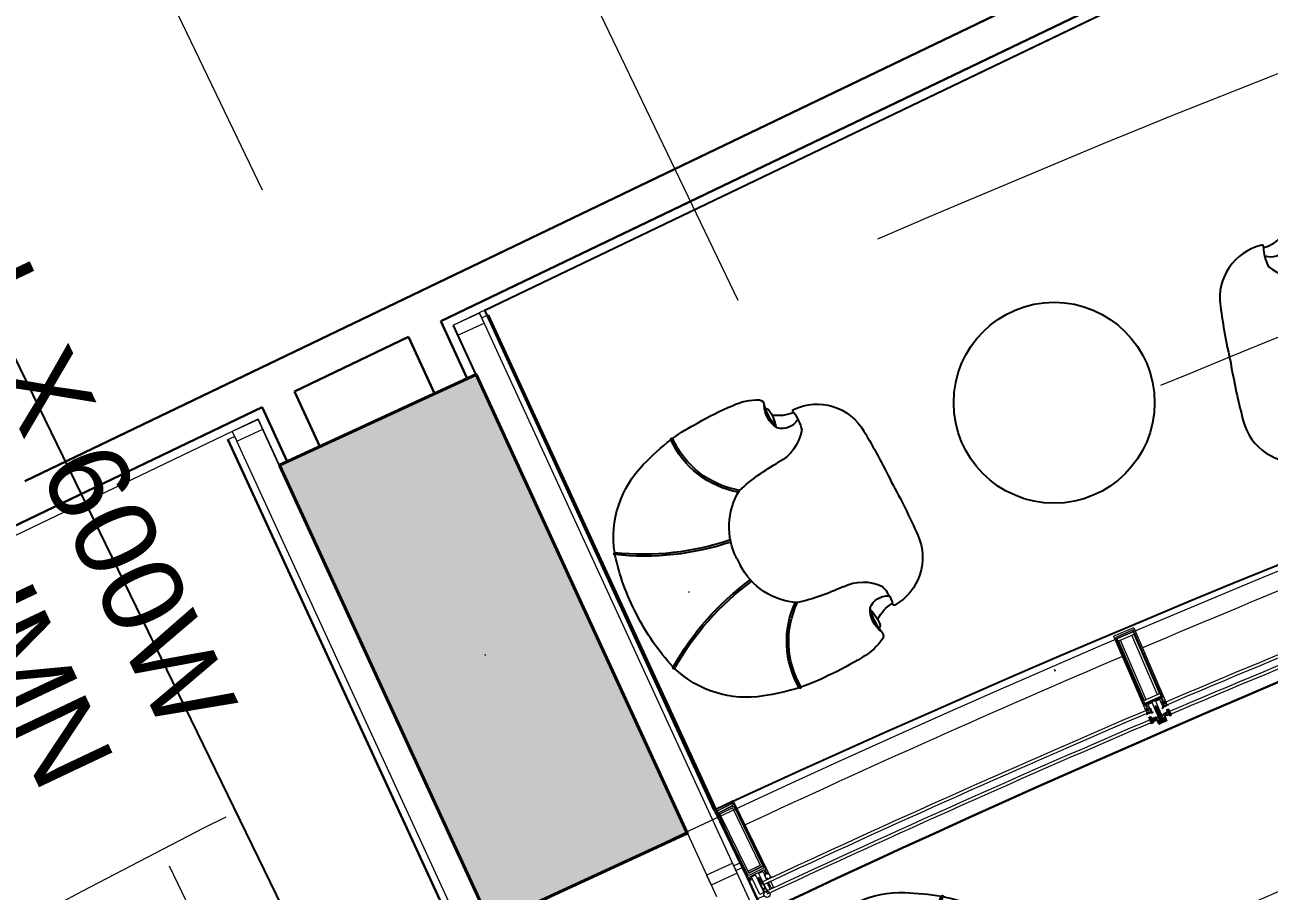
# Model space of a CAD drawing. Header units: millimetres. Extents: x 32582 to 41721, y -247935 to -234947.
# Drawn here: x 38019.5 to 38364.5, y -245825.8 to -245585.8 of the extents above; entities that cross this region are included whole.
import ezdxf

# ---------------------------------------------------------------- set-up
doc = ezdxf.new("R2010")
doc.units = ezdxf.units.MM
doc.header["$LTSCALE"] = 300
doc.header["$MEASUREMENT"] = 0
for name, pattern in [('DGN Style 2', [4.165224, 2.499135, -1.66609]), ('DGN Style 4', [1.902655, 0.950733, -0.475367, 0.001188, -0.475367]), ('TDME_Fave_Core_L3$0$DGN Style 2', [4.165224, 2.499135, -1.66609])]:
    doc.linetypes.add(name, pattern=pattern)
for name, color, linetype in [('1', 1, 'Continuous'), ('I-FUR-LOOSE', 2, 'Continuous'), ('I-FURNITURE', 2, 'Continuous')]:
    doc.layers.add(name, color=color, linetype=linetype)
for name, color, linetype, lineweight in [('A-_ANOTREV3_--', 2, 'Continuous', 30), ('A-_FNSH----_H-', 8, 'Continuous', 0), ('G-GRID_A', 1, 'DGN Style 4', 0), ('GENTEXT', 1, 'Continuous', 13), ('STRUCTURES', 3, 'DGN Style 2', 0), ('TDME_FASHION_L3$0$A-_FNSH----_E-', 7, 'Continuous', 13), ('TDME_FASHION_L3$0$A-_WALL----_E-', 1, 'Continuous', 30), ('TDME_Fave_Bldg_Envlp_Zone C_L3$0$A-_CLAD----_E-', 1, 'Continuous', 13), ('TDME_Fave_Bldg_Envlp_Zone C_L3$0$A-_CURTAINWALL', 1, 'Continuous', 18), ('TDME_Fave_Bldg_Envlp_Zone C_L3$0$A-_MULLION', 2, 'Continuous', 18), ('TDME_Fave_Bldg_Envlp_Zone C_L3$0$A-_WIND----_E-', 4, 'Continuous', 13), ('TDME_Fave_column_L3$0$A-_CONC----_E-', 3, 'Continuous', 40), ('TDME_Fave_column_L3$0$A-_SLABEDGE_E-', 2, 'Continuous', 13), ('TDME_Fave_Core_L3$0$A-_SLABOPEN_E-', 8, 'TDME_Fave_Core_L3$0$DGN Style 2', 0)]:
    doc.layers.add(name, color=color, linetype=linetype, lineweight=lineweight)
doc.layers.add('LEASE LINE', color=7, linetype='DGN Style 4', lineweight=30, true_color=0xf60929)
doc.styles.add('GENTEXT', font='arial.ttf', dxfattribs={"height": 0.25})

# ---------------------------------------------------------------- blocks, each defined once
blk = doc.blocks.new('TDME_Fave_Bldg_Envlp_Zone C_L3$0$A-Cen-Mullion')
at = {"layer": 'TDME_Fave_Bldg_Envlp_Zone C_L3$0$A-_MULLION'}
h = blk.add_hatch(dxfattribs=at)
h.set_pattern_fill('DOTS', color=256, scale=10, angle=90, style=0)
h.set_pattern_definition([(90, (-41702.71323, -245354.2657), (-0.625, 0.3125), [0, -0.625])])
edge = h.paths.add_edge_path()
edge.add_arc((-30254.7, -243348.1), 2183.5, 182.9184, 183.05, ccw=False)
edge.add_line((-32435.4, -243459.3), (-32436, -243460))
edge.add_arc((-32443.5, -243451.9), 11, 269.1214, 313.0323, ccw=False)
edge.add_line((-32443.7, -243462.9), (-32447.2, -243462.9))
edge.add_line((-32447.2, -243462.9), (-32450.8, -243462.9))
edge.add_arc((-32450.9, -243451.9), 11, 231.0518, 270.5639, ccw=False)
edge.add_line((-32457.8, -243460.5), (-32459, -243459.3))
edge.add_arc((-21918.8, -244034.2), 10555.9, 176.8779, 176.90508)
edge.add_line((-32459.3, -243464.3), (-32459.7, -243472.1))
edge.add_arc((-32447.4, -243261), 211.4, 266.6553, 273.437)
edge.add_line((-32434.7, -243472.1), (-32435.1, -243464.3))
for p, q in [((-32422.3, -243406.1), (-32472.3, -243403.7)), ((-32472.3, -243406.1), (-32422.3, -243403.7)), ((-32449.2, -243452.2), (-32449.2, -243427.7)), ((-32447.2, -243458), (-32447.2, -243421.2)), ((-32445.2, -243452.2), (-32445.2, -243427.7)), ((-32472.9, -243463.3), (-32477.6, -243463.1)), ((-32471.9, -243443.9), (-32476.5, -243443.6)), ((-32473.8, -243461.8), (-32476.2, -243461.7)), ((-32472.9, -243445.3), (-32475.3, -243445.2)), ((-32471.9, -243446.9), (-32472.6, -243460.3)), ((-32471.1, -243461.1), (-32470.4, -243446.3)), ((-32470.4, -243446.3), (-32471.1, -243461.1)), ((-32471, -243457.7), (-32459, -243458.3)), ((-32470.9, -243456.7), (-32458.9, -243457.3)), ((-32470.6, -243450.7), (-32458.6, -243451.3)), ((-32470.5, -243449.7), (-32458.6, -243450.3)), ((-32461.9, -243452.3), (-32452.2, -243451.9)), ((-32452.2, -243455.3), (-32461.9, -243455.3)), ((-32459.7, -243472.3), (-32459.3, -243464.3)), ((-32459, -243458.3), (-32458.9, -243457.3)), ((-32458.6, -243451.3), (-32458.6, -243450.3)), ((-32449.2, -243452.2), (-32452.8, -243455.3)), ((-32441.6, -243455.3), (-32452.8, -243455.3)), ((-32452.8, -243455.6), (-32452.8, -243455.3)), ((-32441.6, -243455.6), (-32452.8, -243455.6)), ((-32452.2, -243448.1), (-32442.2, -243440.1)), ((-32452.2, -243440.1), (-32442.2, -243448.1)), ((-32452.2, -243460.6), (-32452.2, -243448.6)), ((-32452.2, -243451.9), (-32452.2, -243448.6)), ((-32450.2, -243452.6), (-32452.2, -243455.6)), ((-32450.2, -243452.6), (-32452.2, -243455.6)), ((-32452.2, -243460.6), (-32452.2, -243455.3)), ((-32452.2, -243455.6), (-32442.2, -243455.6)), ((-32442.2, -243455.6), (-32452.2, -243455.6)), ((-32451.7, -243448.1), (-32449.6, -243448.1)), ((-32451.7, -243448.1), (-32449.6, -243448.1)), ((-32449.7, -243461.1), (-32451.7, -243461.1)), ((-32449.7, -243461.1), (-32451.7, -243461.1)), ((-32450.2, -243452.6), (-32450.2, -243448.1)), ((-32450.2, -243452.6), (-32450.2, -243448.1)), ((-32444.2, -243452.6), (-32450.2, -243452.6)), ((-32450.2, -243452.6), (-32444.2, -243452.6)), ((-32450.2, -243459.6), (-32450.2, -243455.6)), ((-32450.2, -243459.6), (-32450.2, -243455.6)), ((-32449.2, -243459.6), (-32450.2, -243459.6)), ((-32449.2, -243459.6), (-32450.2, -243459.6)), ((-32449.7, -243461.1), (-32449.2, -243460.6)), ((-32449.7, -243461.1), (-32449.2, -243460.6)), ((-32445.2, -243452.2), (-32449.2, -243452.2)), ((-32449.2, -243460.6), (-32449.2, -243459.6)), ((-32449.2, -243460.6), (-32449.2, -243459.6)), ((-32449.1, -243447.6), (-32449.1, -243443.6)), ((-32449.1, -243443.6), (-32449.1, -243447.6)), ((-32448.6, -243443.1), (-32445.8, -243443.1)), ((-32445.8, -243443.1), (-32448.6, -243443.1)), ((-32445.3, -243443.6), (-32445.3, -243447.6)), ((-32445.3, -243447.6), (-32445.3, -243443.6)), ((-32445.2, -243452.2), (-32441.6, -243455.3)), ((-32445.2, -243459.6), (-32444.2, -243459.6)), ((-32445.2, -243460.6), (-32445.2, -243459.6)), ((-32445.2, -243459.6), (-32444.2, -243459.6)), ((-32445.2, -243460.6), (-32445.2, -243459.6)), ((-32444.7, -243461.1), (-32445.2, -243460.6)), ((-32444.7, -243461.1), (-32445.2, -243460.6)), ((-32442.7, -243448.1), (-32444.8, -243448.1)), ((-32442.7, -243448.1), (-32444.8, -243448.1)), ((-32444.7, -243461.1), (-32442.7, -243461.1)), ((-32444.7, -243461.1), (-32442.7, -243461.1)), ((-32444.2, -243452.6), (-32444.2, -243448.1)), ((-32444.2, -243452.6), (-32444.2, -243448.1)), ((-32444.2, -243452.6), (-32442.2, -243455.6)), ((-32444.2, -243452.6), (-32442.2, -243455.6)), ((-32444.2, -243459.6), (-32444.2, -243455.6)), ((-32444.2, -243459.6), (-32444.2, -243455.6)), ((-32442.2, -243451.9), (-32442.2, -243448.6)), ((-32442.2, -243460.6), (-32442.2, -243448.6)), ((-32432.6, -243452.3), (-32442.2, -243451.9)), ((-32442.2, -243460.6), (-32442.2, -243455.3)), ((-32442.2, -243455.3), (-32432.6, -243455.3)), ((-32441.6, -243455.6), (-32441.6, -243455.3)), ((-32423.9, -243449.7), (-32435.9, -243450.3)), ((-32435.8, -243451.3), (-32435.9, -243450.3)), ((-32423.8, -243450.7), (-32435.8, -243451.3)), ((-32423.5, -243456.7), (-32435.5, -243457.3)), ((-32435.4, -243458.3), (-32435.5, -243457.3)), ((-32423.5, -243457.7), (-32435.4, -243458.3)), ((-32434.7, -243472.3), (-32435.1, -243464.3)), ((-32423.3, -243461.1), (-32424.1, -243446.3)), ((-32424.1, -243446.3), (-32423.3, -243461.1)), ((-32422.5, -243443.9), (-32417.9, -243443.6)), ((-32422.5, -243446.9), (-32421.8, -243460.3)), ((-32421.5, -243445.3), (-32419.1, -243445.2)), ((-32421.5, -243463.3), (-32416.9, -243463.1)), ((-32420.6, -243461.8), (-32418.2, -243461.7))]:
    blk.add_line(p, q, dxfattribs=at)
for points in [[(-32427, -243421.7), (-32428.2, -243421.7), (-32428.2, -243419), (-32423.7, -243419), (-32423.5, -243418.8), (-32423.2, -243419), (-32418.8, -243419), (-32418.8, -243421.7), (-32420, -243421.7), (-32420, -243422.3), (-32419.1, -243423.2), (-32417.3, -243423.1), (-32417.3, -243199.6), (-32417.8, -243198.5), (-32418.8, -243198.1), (-32475.8, -243198.1), (-32476.9, -243198.7), (-32477.3, -243199.6), (-32477.3, -243423.1)], [(-32474.2, -243407.8), (-32474.2, -243203.5)], [(-32474.2, -243203.5), (-32420.4, -243203.5), (-32420.4, -243407.8), (-32421.6, -243408.2)], [(-32477.3, -243423.1), (-32475.4, -243423.2)], [(-32475.8, -243421.7), (-32475.8, -243419), (-32471.3, -243419)], [(-32475.4, -243423.2), (-32474.6, -243422.3), (-32474.6, -243421.7), (-32475.8, -243421.7)], [(-32472.5, -243416.1), (-32472.5, -243409.3), (-32473, -243408.2), (-32474, -243407.8), (-32474.2, -243407.8)], [(-32471.6, -243417.4), (-32472.5, -243416.1)], [(-32470.6, -243417.4), (-32471.6, -243417.4)], [(-32471.3, -243419), (-32471.1, -243418.8), (-32470.8, -243419), (-32466.4, -243419)], [(-32469.7, -243409.3), (-32469.7, -243416.1), (-32470.6, -243417.4)], [(-32469.3, -243408.3), (-32469.7, -243409.3)], [(-32468.2, -243407.8), (-32469.3, -243408.3)], [(-32421.6, -243408.2), (-32422.1, -243409.3), (-32422.1, -243416.1), (-32423, -243417.4), (-32424, -243417.4), (-32424.9, -243416.1), (-32424.9, -243409.3), (-32425.4, -243408.2), (-32426.4, -243407.8), (-32468.2, -243407.8)], [(-32466.4, -243419), (-32466.4, -243421.7), (-32467.6, -243421.7)], [(-32467.6, -243421.7), (-32467.6, -243422.3), (-32466.7, -243423.2), (-32465.4, -243423.2)], [(-32465.4, -243423.2), (-32464.9, -243422.7), (-32464.9, -243410.6), (-32464.4, -243410.1), (-32453.8, -243410.1), (-32452.6, -243410.7), (-32452.3, -243411.6), (-32452.2, -243440.1)], [(-32449.7, -243425.6), (-32449.2, -243425.3)], [(-32449.2, -243427.1), (-32449.2, -243425.9), (-32449.7, -243425.6)], [(-32449.7, -243427.4), (-32449.2, -243427.1)], [(-32449.2, -243427.7), (-32449.7, -243427.4)], [(-32449.7, -243429.2), (-32449.2, -243428.9)], [(-32449.2, -243430.7), (-32449.2, -243429.5), (-32449.7, -243429.2)], [(-32449.7, -243431), (-32449.2, -243430.7)], [(-32449.2, -243432.5), (-32449.2, -243431.3), (-32449.7, -243431)], [(-32449.7, -243432.8), (-32449.2, -243432.5)], [(-32449.2, -243434.3), (-32449.2, -243433.1), (-32449.7, -243432.8)], [(-32449.7, -243434.6), (-32449.2, -243434.3)], [(-32449.2, -243425.3), (-32449.2, -243424.2), (-32448.1, -243422.3), (-32447.2, -243421.8), (-32446.3, -243422.3), (-32445.2, -243424.2), (-32445.2, -243426.2), (-32444.7, -243426.5), (-32445.2, -243426.8), (-32445.2, -243428), (-32444.7, -243428.3)], [(-32449.2, -243428.9), (-32449.2, -243427.7)], [(-32444.7, -243428.3), (-32445.2, -243428.6), (-32445.2, -243429.8), (-32444.7, -243430.1), (-32445.2, -243430.4), (-32445.2, -243431.6), (-32444.7, -243431.9), (-32445.2, -243432.2), (-32445.2, -243433.4), (-32444.7, -243433.7), (-32445.2, -243434), (-32445.2, -243435.2), (-32444.7, -243435.5), (-32445.2, -243435.8), (-32445.2, -243437), (-32444.7, -243437.3), (-32445.2, -243437.6), (-32445.2, -243438.8), (-32444.7, -243439.1), (-32443.6, -243440.1), (-32442.7, -243440.1)], [(-32442.3, -243411.6), (-32441.7, -243410.5), (-32440.8, -243410.1), (-32430.2, -243410.1), (-32429.7, -243410.6), (-32429.7, -243422.7)], [(-32442.2, -243440.2), (-32442.3, -243411.6)], [(-32429.7, -243422.7), (-32429.2, -243423.2), (-32427.9, -243423.2), (-32427, -243422.3)], [(-32427, -243422.3), (-32427, -243421.7)], [(-32477.8, -243463.3), (-32476.7, -243443.4)], [(-32476.2, -243461.7), (-32475.3, -243445.2)], [(-32452.2, -243439.6), (-32451.7, -243440.1), (-32450.7, -243440.1), (-32449.7, -243439.1), (-32449.7, -243438.2)], [(-32449.2, -243436.1), (-32449.2, -243434.9), (-32449.7, -243434.6)], [(-32449.7, -243436.4), (-32449.2, -243436.1)], [(-32449.2, -243437.9), (-32449.2, -243436.7), (-32449.7, -243436.4)], [(-32449.7, -243438.2), (-32449.2, -243437.9)], [(-32442.7, -243440.1), (-32442.2, -243439.6)], [(-32418.2, -243461.7), (-32419.1, -243445.2)], [(-32416.7, -243463.3), (-32417.7, -243443.4)]]:
    blk.add_lwpolyline(points, dxfattribs=at)
for points in [[(-32422.3, -243215.7), (-32472.3, -243215.7), (-32472.3, -243207.7), (-32422.3, -243207.7)], [(-32470.3, -243395.7), (-32464.3, -243395.7), (-32464.3, -243215.7), (-32470.3, -243215.7)], [(-32424.3, -243395.7), (-32430.3, -243395.7), (-32430.3, -243215.7), (-32424.3, -243215.7)], [(-32422.3, -243403.7), (-32472.3, -243403.7), (-32472.3, -243395.7), (-32422.3, -243395.7)], [(-32422.3, -243406.1), (-32472.3, -243406.1), (-32472.3, -243403.7), (-32422.3, -243403.7)], [(-32452.2, -243448.1), (-32442.2, -243448.1), (-32442.2, -243440.1), (-32452.2, -243440.1)]]:
    blk.add_lwpolyline(points, close=True, dxfattribs=at)
for points in [[(-32477.4, -243430.2, -0.27921), (-32479.7, -243433.9, 0.611383), (-32479.7, -243434.2, 0.285957), (-32475.4, -243432.2, -0.453312), (-32474.6, -243432.3, 0.272612), (-32472, -243434.3, 0.207627), (-32468.9, -243432.7, -0.464111), (-32467.7, -243432.7, 0.250578), (-32460.4, -243435.9, 0.414421), (-32460.6, -243435.5, -0.314614), (-32464.9, -243430.8), (-32464.9, -243423.2), (-32466.9, -243423.2), (-32467.4, -243423.4, -0.493119), (-32467.8, -243423.1), (-32467.8, -243421.5), (-32467, -243421.5), (-32467, -243421.2), (-32468.4, -243419.8), (-32469, -243419.5), (-32473.1, -243419.5), (-32473.8, -243419.8), (-32475.2, -243421.2), (-32475.2, -243421.5), (-32474.4, -243421.5), (-32474.4, -243423.1, -0.493119), (-32474.7, -243423.4), (-32475.3, -243423.2), (-32477.3, -243423.2), (-32477.4, -243430.3)], [(-32417.2, -243430.2, 0.27921), (-32414.9, -243433.9, -0.611383), (-32414.9, -243434.2, -0.285957), (-32419.2, -243432.2, 0.453312), (-32419.9, -243432.3, -0.272612), (-32422.5, -243434.3, -0.207627), (-32425.6, -243432.7, 0.464111), (-32426.8, -243432.7, -0.250578), (-32434.1, -243435.9, -0.414421), (-32433.9, -243435.5, 0.314614), (-32429.7, -243430.8), (-32429.7, -243423.2), (-32427.7, -243423.2), (-32427.1, -243423.4, 0.493119), (-32426.8, -243423.1), (-32426.8, -243421.5), (-32427.6, -243421.5), (-32427.6, -243421.2), (-32426.1, -243419.8), (-32425.5, -243419.5), (-32421.4, -243419.5), (-32420.8, -243419.8), (-32419.4, -243421.2), (-32419.4, -243421.5), (-32420.2, -243421.5), (-32420.2, -243423.1, 0.493119), (-32419.8, -243423.4), (-32419.3, -243423.2), (-32417.3, -243423.2), (-32417.2, -243430.3)]]:
    blk.add_lwpolyline(points, format="xyb", dxfattribs=at)
for points in [[(-32469.6, -243420.5, -0.414214), (-32469.1, -243421), (-32469.1, -243422.6, -0.414214), (-32469.6, -243423.1), (-32472.6, -243423.1, -0.414214), (-32473.1, -243422.6), (-32473.1, -243421, -0.414214), (-32472.6, -243420.5)], [(-32425, -243420.5, 0.414214), (-32425.5, -243421), (-32425.5, -243422.6, 0.414214), (-32425, -243423.1), (-32422, -243423.1, 0.414214), (-32421.5, -243422.6), (-32421.5, -243421, 0.414214), (-32422, -243420.5)]]:
    blk.add_lwpolyline(points, format="xyb", close=True, dxfattribs=at)
at = {"layer": 'TDME_Fave_Bldg_Envlp_Zone C_L3$0$A-_MULLION', "elevation": 0.9}
for points in [[(-32442.2, -243440.1), (-32444, -243440.1), (-32445, -243439.5), (-32445.3, -243438.2), (-32445.2, -243436.4), (-32445.2, -243434.7), (-32445.2, -243433.9), (-32444.9, -243433.6), (-32445.2, -243433.3), (-32445.2, -243432.9), (-32445.3, -243431.1), (-32445.3, -243430.6), (-32445.5, -243430), (-32446.4, -243428.6), (-32447.2, -243428.1), (-32448.1, -243428.6), (-32448.9, -243430), (-32449.1, -243430.6), (-32449.2, -243431.1), (-32449.2, -243432.9), (-32449.3, -243433.3), (-32449.6, -243433.6), (-32449.3, -243433.9), (-32449.3, -243434.7), (-32449.2, -243436.4), (-32449.2, -243438.2), (-32449.5, -243439.6), (-32450.5, -243440.1), (-32452.2, -243440.1), (-32452.2, -243450.2), (-32452, -243451.1), (-32450.9, -243453.4), (-32451, -243453.7), (-32451.2, -243453.9), (-32451.9, -243453.8), (-32452.1, -243453.9), (-32452.2, -243454.4), (-32452.2, -243459.8), (-32451.2, -243460.8), (-32450.2, -243460.5), (-32449.9, -243459.4), (-32450.6, -243459.4), (-32450.9, -243459.1), (-32450.9, -243456.2), (-32450.6, -243455.4), (-32447.6, -243452.4), (-32447.2, -243452.2), (-32446.9, -243452.4), (-32443.8, -243455.4), (-32443.5, -243456.2), (-32443.5, -243459.1), (-32443.8, -243459.4), (-32444.6, -243459.4), (-32444.3, -243460.5), (-32443.6, -243460.8), (-32442.5, -243460.5), (-32442.2, -243459.8), (-32442.2, -243454.1), (-32442.5, -243453.8), (-32443.2, -243453.9), (-32443.5, -243453.7), (-32443.5, -243453.4), (-32442.4, -243451.1), (-32442.2, -243450.2), (-32442.2, -243440.1)], [(-32450.7, -243442.1), (-32450.2, -243441.6), (-32449.1, -243441.6), (-32448.6, -243441.5), (-32447.7, -243440.9), (-32447.2, -243440.8), (-32446.7, -243440.9), (-32445.8, -243441.5), (-32445.3, -243441.6), (-32444.2, -243441.6), (-32443.7, -243442.1), (-32443.7, -243449), (-32444.6, -243449.6), (-32444.6, -243451.3), (-32444.9, -243451.8), (-32445.5, -243451.7), (-32446.2, -243451), (-32447.4, -243450.5), (-32448.3, -243451), (-32449, -243451.7), (-32449.5, -243451.8), (-32449.8, -243451.3), (-32449.8, -243449.6), (-32450.7, -243449), (-32450.7, -243442.1)]]:
    blk.add_lwpolyline(points, dxfattribs=at)
blk.add_lwpolyline([(-32448.5, -243438.2), (-32448.6, -243436.4), (-32448.7, -243434.6), (-32448.6, -243432.8), (-32448.5, -243431.4), (-32448.3, -243430.8), (-32447.6, -243429.6), (-32447.2, -243429.3), (-32446.8, -243429.6), (-32446.1, -243430.8), (-32445.9, -243431.4), (-32445.8, -243432.8), (-32445.8, -243434.6), (-32445.8, -243436.4), (-32445.9, -243438.2), (-32446, -243439.1), (-32447.2, -243440.1), (-32448.4, -243439.1)], close=True, dxfattribs=at)
at = {"layer": 'TDME_Fave_Bldg_Envlp_Zone C_L3$0$A-_MULLION'}
for points, elevation in [([(-32435.1, -243464.3, -0.000574), (-32435.4, -243459.3), (-32436, -243460, -0.193977), (-32443.7, -243462.9), (-32447.2, -243462.9), (-32450.8, -243462.9, -0.174133), (-32457.8, -243460.5), (-32459, -243459.3, 0.000119), (-32459.3, -243464.3), (-32459.7, -243472.1, 0.029599), (-32434.7, -243472.1)], 0), ([(-32448, -243458.1), (-32448, -243460.1, 0.414214), (-32447.2, -243460.9, 0.414214), (-32446.5, -243460.1), (-32446.5, -243458.1), (-32446.5, -243458.1, 0.414214), (-32447.2, -243457.4, 0.414214)], 2.7)]:
    blk.add_lwpolyline(points, format="xyb", close=True, dxfattribs=dict(at, elevation=elevation))
at = {"layer": 'TDME_Fave_Bldg_Envlp_Zone C_L3$0$A-_MULLION', "elevation": 2.7}
for points in [[(-32447.2, -243455.9, 0.311483), (-32448.6, -243456.8), (-32449.6, -243459), (-32449.2, -243458.9), (-32449.2, -243460.9), (-32450.7, -243460.9), (-32450.7, -243460.9, -0.195137), (-32459, -243459.1), (-32459, -243459.1, 0.559545), (-32459.2, -243459.1), (-32459.2, -243459.1, 0.221324), (-32450.7, -243462.9), (-32450.7, -243462.9), (-32447.2, -243462.9)], [(-32447.2, -243462.9), (-32443.7, -243462.9, 0.221324), (-32435.3, -243459.1, 0.559545), (-32435.4, -243459.1, -0.195137), (-32443.7, -243460.9), (-32445.3, -243460.9), (-32445.3, -243458.9), (-32444.8, -243459), (-32445.8, -243456.8, 0.311483), (-32447.2, -243455.9)]]:
    blk.add_lwpolyline(points, format="xyb", dxfattribs=at)
at = {"layer": 'TDME_Fave_Bldg_Envlp_Zone C_L3$0$A-_MULLION'}
for centre in [(-32471.1, -243427.5), (-32423.5, -243427.5)]:
    blk.add_circle(centre, 2.75, dxfattribs=at)
for centre, radius, start, end in [((-32444.4, -243427.7), 4.79, 126.104, 180), ((-32450, -243427.7), 4.79, 0, 53.896), ((-32477.5, -243462.9), 0.2, 177.0059, 267.0059), ((-32476.5, -243443.8), 0.2, 87.0059, 177.0059), ((-32469.8, -243463.9), 4.5, 128.4627, 152.3815), ((-32468.7, -243443.6), 4.5, 201.6303, 225.5491), ((-32472.9, -243463.1), 0.2, 267.0059, 346.6542), ((-32469.8, -243463.9), 3, 118.6583, 166.6542), ((-32471.9, -243444.1), 0.2, 7.3576, 87.0059), ((-32468.7, -243443.6), 3, 187.3576, 235.3535), ((-32471.3, -243461.1), 0.2, 298.6583, 357.0059), ((-32470.6, -243446.3), 0.2, 357.0059, 55.3535), ((-32463.9, -243453.8), 2.5, 36.8699, 323.1301), ((-32442, -243462.2), 17.4, 167.0737, 186.9381), ((-32451.7, -243448.6), 0.5, 90, 180), ((-32451.7, -243448.6), 0.5, 90, 180), ((-32451.7, -243460.6), 0.5, 180, 270), ((-32451.7, -243460.6), 0.5, 180, 270), ((-32449.6, -243447.6), 0.5, 270, 360), ((-32449.6, -243447.6), 0.5, 270, 0), ((-32448.6, -243443.6), 0.5, 90, 180), ((-32448.6, -243443.6), 0.5, 90, 180), ((-32445.8, -243443.6), 0.5, 360, 90), ((-32445.8, -243443.6), 0.5, 0, 90), ((-32444.8, -243447.6), 0.5, 180, 270), ((-32444.8, -243447.6), 0.5, 180, 270), ((-32442.7, -243448.6), 0.5, 360, 90), ((-32442.7, -243448.6), 0.5, 0, 90), ((-32442.7, -243460.6), 0.5, 270, 360), ((-32442.7, -243460.6), 0.5, 270, 0), ((-32452.4, -243462.2), 17.4, 353.0619, 12.9263), ((-32430.6, -243453.8), 2.5, 216.8699, 143.1301), ((-32423.9, -243446.3), 0.2, 124.6465, 182.9941), ((-32425.7, -243443.6), 3, 304.6465, 352.6424), ((-32423.1, -243461.1), 0.2, 182.9941, 241.3417), ((-32424.6, -243463.9), 3, 13.3458, 61.3417), ((-32422.5, -243444.1), 0.2, 92.9941, 172.6424), ((-32425.7, -243443.6), 4.5, 314.4509, 338.3697), ((-32424.6, -243463.9), 4.5, 27.6185, 51.5373), ((-32421.5, -243463.1), 0.2, 193.3458, 272.9941), ((-32417.9, -243443.8), 0.2, 2.9941, 92.9941), ((-32416.9, -243462.9), 0.2, 272.9941, 2.9941)]:
    blk.add_arc(centre, radius, start, end, dxfattribs=at)
for points in [[(-32444.7, -243426.6), (-32445.8, -243426.9), (-32448.7, -243427.3), (-32449.9, -243427.6)], [(-32444.5, -243428.5), (-32445.6, -243428.8), (-32448.7, -243429.1), (-32449.9, -243429.4)], [(-32444.5, -243430.3), (-32445.6, -243430.6), (-32448.7, -243430.9), (-32449.9, -243431.2)], [(-32444.5, -243432.2), (-32445.6, -243432.4), (-32448.7, -243432.7), (-32449.9, -243433.1)], [(-32444.5, -243434), (-32445.6, -243434.2), (-32448.7, -243434.6), (-32449.9, -243434.9)], [(-32444.5, -243435.8), (-32445.6, -243436), (-32448.7, -243436.4), (-32449.9, -243436.7)], [(-32444.5, -243437.6), (-32445.6, -243437.8), (-32448.7, -243438.2), (-32449.9, -243438.5)], [(-32444.5, -243439.4), (-32445.6, -243439.6), (-32448.7, -243440), (-32449.9, -243440.3)], [(-32444.5, -243441.2), (-32445.6, -243441.5), (-32448.7, -243441.8), (-32449.9, -243442.1)], [(-32444.5, -243443), (-32445.6, -243443.3), (-32448.7, -243443.6), (-32449.9, -243443.9)], [(-32444.5, -243444.9), (-32445.6, -243445.1), (-32448.7, -243445.4), (-32449.9, -243445.8)], [(-32444.5, -243446.7), (-32445.6, -243446.9), (-32448.7, -243447.3), (-32449.9, -243447.6)], [(-32444.5, -243448.5), (-32445.6, -243448.7), (-32448.7, -243449.1), (-32449.9, -243449.4)], [(-32444.5, -243450.3), (-32445.6, -243450.5), (-32448.7, -243450.9), (-32449.9, -243451.2)]]:
    blk.add_spline(points, degree=3, dxfattribs=at)
for points in [[(-32449.2, -243427.8), (-32449.4, -243427.8), (-32449.7, -243427.7), (-32449.9, -243427.6)], [(-32449.2, -243429.7), (-32449.4, -243429.6), (-32449.7, -243429.5), (-32449.9, -243429.4)], [(-32449.2, -243431.5), (-32449.4, -243431.4), (-32449.7, -243431.3), (-32449.9, -243431.2)], [(-32449.2, -243433.3), (-32449.4, -243433.2), (-32449.7, -243433.1), (-32449.9, -243433.1)], [(-32449, -243426.3), (-32449.2, -243426.3), (-32449.4, -243426.2), (-32449.6, -243426.2)], [(-32445.3, -243425.5), (-32445.5, -243425.4), (-32445.7, -243425.4), (-32445.9, -243425.3)], [(-32444.7, -243426.6), (-32444.9, -243426.6), (-32445.2, -243426.5), (-32445.4, -243426.5)], [(-32444.5, -243428.5), (-32444.7, -243428.5), (-32445, -243428.4), (-32445.2, -243428.4)], [(-32444.5, -243430.3), (-32444.7, -243430.3), (-32445, -243430.2), (-32445.2, -243430.2)], [(-32444.5, -243432.2), (-32444.7, -243432.1), (-32445, -243432), (-32445.2, -243432)], [(-32444.5, -243434), (-32444.7, -243433.9), (-32445, -243433.8), (-32445.2, -243433.8)], [(-32449.2, -243435.1), (-32449.4, -243435), (-32449.7, -243435), (-32449.9, -243434.9)], [(-32449.2, -243436.9), (-32449.4, -243436.8), (-32449.7, -243436.8), (-32449.9, -243436.7)], [(-32449.2, -243438.7), (-32449.4, -243438.7), (-32449.7, -243438.6), (-32449.9, -243438.5)], [(-32449.2, -243440.5), (-32449.4, -243440.5), (-32449.7, -243440.4), (-32449.9, -243440.3)], [(-32449.2, -243442.4), (-32449.4, -243442.3), (-32449.7, -243442.2), (-32449.9, -243442.1)], [(-32449.2, -243444.2), (-32449.4, -243444.1), (-32449.7, -243444), (-32449.9, -243443.9)], [(-32449.2, -243446), (-32449.4, -243445.9), (-32449.7, -243445.8), (-32449.9, -243445.8)], [(-32449.2, -243447.8), (-32449.4, -243447.7), (-32449.7, -243447.7), (-32449.9, -243447.6)], [(-32449.2, -243449.6), (-32449.4, -243449.5), (-32449.7, -243449.5), (-32449.9, -243449.4)], [(-32449.2, -243451.4), (-32449.4, -243451.4), (-32449.7, -243451.3), (-32449.9, -243451.2)], [(-32444.5, -243435.8), (-32444.7, -243435.7), (-32445, -243435.7), (-32445.2, -243435.6)], [(-32444.5, -243437.6), (-32444.7, -243437.5), (-32445, -243437.5), (-32445.2, -243437.4)], [(-32444.5, -243439.4), (-32444.7, -243439.4), (-32445, -243439.3), (-32445.2, -243439.2)], [(-32444.5, -243441.2), (-32444.7, -243441.2), (-32445, -243441.1), (-32445.2, -243441.1)], [(-32444.5, -243443), (-32444.7, -243443), (-32445, -243442.9), (-32445.2, -243442.9)], [(-32444.5, -243444.9), (-32444.7, -243444.8), (-32445, -243444.7), (-32445.2, -243444.7)], [(-32444.5, -243446.7), (-32444.7, -243446.6), (-32445, -243446.5), (-32445.2, -243446.5)], [(-32444.5, -243448.5), (-32444.7, -243448.4), (-32445, -243448.4), (-32445.2, -243448.3)], [(-32444.5, -243450.3), (-32444.7, -243450.2), (-32445, -243450.2), (-32445.2, -243450.1)], [(-32444.5, -243452.1), (-32444.7, -243452.1), (-32445, -243452), (-32445.2, -243451.9)], [(-32444.5, -243452.1), (-32444.7, -243452.2), (-32445, -243452.2), (-32445.2, -243452.3)]]:
    blk.add_open_spline(points, degree=3, dxfattribs=at)
blk.add_open_spline([(-32445.3, -243425.5), (-32445.3, -243425.5), (-32446.3, -243425.7), (-32447.8, -243425.6), (-32449.2, -243426), (-32449.6, -243426.2)], degree=3, knots=[1.120381, 1.120381, 1.120381, 1.120381, 1.149335, 4.287911, 5.517478, 5.517478, 5.517478, 5.517478], dxfattribs=at)
blk = doc.blocks.new('TDME_Fave_Bldg_Envlp_Zone C_L3$0$A-End_Mullion')
at = {"layer": 'TDME_Fave_Bldg_Envlp_Zone C_L3$0$A-_MULLION'}
for p, q in [((-32180.4, -243410.6), (-32179.9, -243410.1)), ((-32180.4, -243464.4), (-32180.4, -243410.6)), ((-32179.9, -243410.1), (-32169.3, -243410.1)), ((-32169.3, -243410.1), (-32168.1, -243410.7)), ((-32168.1, -243410.7), (-32167.8, -243411.6)), ((-32167.8, -243411.6), (-32167.8, -243438.6)), ((-32166.4, -243464.4), (-32180.4, -243464.4)), ((-32171.6, -243472.4), (-32192.8, -243472.4))]:
    blk.add_line(p, q, dxfattribs=at)
for points in [[(-32142.5, -243421.7), (-32143.7, -243421.7), (-32143.7, -243419), (-32139.3, -243419), (-32139, -243418.8), (-32138.8, -243419), (-32134.3, -243419), (-32134.3, -243421.7), (-32135.5, -243421.7), (-32135.5, -243422.3), (-32134.7, -243423.2), (-32132.8, -243423.1), (-32132.8, -243199.6), (-32133.4, -243198.5), (-32134.3, -243198.1), (-32191.3, -243198.1), (-32192.5, -243198.7), (-32192.8, -243199.6), (-32192.8, -243472.3)], [(-32189.7, -243203.5), (-32135.9, -243203.5), (-32135.9, -243407.8), (-32137.1, -243408.2)], [(-32189.7, -243407.8), (-32189.7, -243203.5)], [(-32188, -243416.1), (-32188, -243409.3), (-32188.5, -243408.2), (-32189.5, -243407.8), (-32189.7, -243407.8)], [(-32187.1, -243417.4), (-32188, -243416.1)], [(-32186.1, -243417.4), (-32187.1, -243417.4)], [(-32185.2, -243409.3), (-32185.2, -243416.1), (-32186.1, -243417.4)], [(-32184.8, -243408.3), (-32185.2, -243409.3)], [(-32183.7, -243407.8), (-32184.8, -243408.3)], [(-32137.1, -243408.2), (-32137.6, -243409.3), (-32137.6, -243416.1), (-32138.5, -243417.4), (-32139.5, -243417.4), (-32140.4, -243416.1), (-32140.4, -243409.3), (-32140.9, -243408.2), (-32141.9, -243407.8), (-32183.7, -243407.8)], [(-32167.8, -243439.1), (-32166, -243439.1), (-32165, -243438.5), (-32164.7, -243437.2), (-32164.8, -243435.4), (-32164.9, -243433.7), (-32164.9, -243433), (-32165.2, -243432.6), (-32164.8, -243432.3), (-32164.8, -243432), (-32164.7, -243430.1), (-32164.7, -243429.6), (-32164.5, -243429.1), (-32163.7, -243427.6), (-32162.8, -243427.1), (-32161.9, -243427.6), (-32161.1, -243429.1), (-32160.9, -243429.6), (-32160.9, -243430.1), (-32160.8, -243432), (-32160.8, -243432.3), (-32160.5, -243432.6), (-32160.8, -243433), (-32160.7, -243433.7), (-32160.8, -243435.4), (-32160.9, -243437.2), (-32160.5, -243438.6), (-32159.6, -243439.1), (-32157.8, -243439.1), (-32157.8, -243453.3), (-32158, -243454.1), (-32159.1, -243456.5), (-32159.1, -243456.8), (-32158.8, -243456.9), (-32158.1, -243456.8), (-32157.9, -243456.9), (-32157.8, -243457.4), (-32157.8, -243462.8), (-32158.8, -243463.8), (-32159.9, -243463.5), (-32160.2, -243462.4), (-32159.4, -243462.4), (-32159.1, -243462.1), (-32159.1, -243459.2), (-32159.4, -243458.5), (-32162.5, -243455.4), (-32162.8, -243455.3), (-32163.2, -243455.4), (-32166.2, -243458.5), (-32166.5, -243459.2), (-32166.5, -243462.1), (-32166.2, -243462.4), (-32165.5, -243462.4), (-32165.7, -243463.5), (-32166.5, -243463.8), (-32167.5, -243463.5), (-32167.8, -243462.8), (-32167.8, -243457.1), (-32167.5, -243456.8), (-32166.8, -243456.9), (-32166.6, -243456.8), (-32166.5, -243456.5), (-32167.6, -243454.1), (-32167.8, -243453.3), (-32167.8, -243439.1)], [(-32165.3, -243424.6), (-32164.8, -243424.3)], [(-32164.8, -243426.1), (-32164.8, -243424.9), (-32165.3, -243424.6)], [(-32165.3, -243426.4), (-32164.8, -243426.1)], [(-32164.8, -243426.7), (-32165.3, -243426.4)], [(-32165.3, -243428.2), (-32164.8, -243427.9)], [(-32164.8, -243429.7), (-32164.8, -243428.5), (-32165.3, -243428.2)], [(-32165.3, -243430), (-32164.8, -243429.7)], [(-32164.8, -243431.5), (-32164.8, -243430.3), (-32165.3, -243430)], [(-32165.3, -243431.8), (-32164.8, -243431.5)], [(-32164.8, -243433.3), (-32164.8, -243432.1), (-32165.3, -243431.8)], [(-32165.3, -243433.6), (-32164.8, -243433.3)], [(-32164.8, -243435.1), (-32164.8, -243433.9), (-32165.3, -243433.6)], [(-32164.8, -243424.3), (-32164.8, -243423.3), (-32163.7, -243421.4), (-32162.8, -243420.8), (-32161.9, -243421.4), (-32160.8, -243423.3), (-32160.8, -243425.2), (-32160.3, -243425.5), (-32160.8, -243425.8), (-32160.8, -243427), (-32160.3, -243427.3)], [(-32164.8, -243427.9), (-32164.8, -243426.7)], [(-32161.5, -243437.2), (-32161.4, -243435.4), (-32161.3, -243433.6), (-32161.4, -243431.8), (-32161.5, -243430.5), (-32161.7, -243429.8), (-32162.4, -243428.6), (-32162.8, -243428.3), (-32163.2, -243428.6), (-32163.9, -243429.8), (-32164.1, -243430.5), (-32164.2, -243431.8), (-32164.3, -243433.6), (-32164.2, -243435.4), (-32164.1, -243437.2), (-32164, -243438.1), (-32162.8, -243439.1), (-32161.6, -243438.1), (-32161.5, -243437.2)], [(-32160.3, -243427.3), (-32160.8, -243427.6), (-32160.8, -243428.8), (-32160.3, -243429.1), (-32160.8, -243429.4), (-32160.8, -243430.6), (-32160.3, -243430.9), (-32160.8, -243431.2), (-32160.8, -243432.4), (-32160.3, -243432.7), (-32160.8, -243433), (-32160.8, -243434.2), (-32160.3, -243434.5), (-32160.8, -243434.8), (-32160.8, -243436), (-32160.3, -243436.3), (-32160.8, -243436.6), (-32160.8, -243437.8), (-32160.3, -243438.1), (-32159.1, -243439.1), (-32158.3, -243439.1)], [(-32157.8, -243411.6), (-32157.2, -243410.5), (-32156.3, -243410.1), (-32145.7, -243410.1), (-32145.2, -243410.6), (-32145.2, -243422.7)], [(-32157.8, -243438.6), (-32157.8, -243411.6)], [(-32134.9, -243423.1), (-32132.9, -243423.1), (-32132.9, -243432.4), (-32132.6, -243433.4), (-32131.8, -243434.2), (-32131.1, -243434.5), (-32130.2, -243434.8), (-32129.4, -243435.1), (-32128.5, -243435.3), (-32127.6, -243435.4), (-32127.4, -243435.7), (-32127.7, -243436), (-32128.7, -243436), (-32129.6, -243435.9), (-32130.5, -243435.8), (-32131.5, -243435.6), (-32132.4, -243435.3), (-32133.2, -243435), (-32134.1, -243434.6), (-32134.9, -243434.1), (-32135.5, -243434), (-32136.3, -243434.3), (-32136.9, -243435), (-32138.4, -243435.9), (-32138.9, -243436), (-32140.2, -243435.8), (-32141.3, -243435), (-32141.6, -243434.7), (-32142.3, -243433.1), (-32143, -243432.8), (-32143.7, -243433.1), (-32146.3, -243435.9), (-32146.7, -243435.9), (-32146.8, -243435.6), (-32145.8, -243433.8), (-32145.6, -243433.3), (-32145.4, -243432.8), (-32145.3, -243432.3), (-32145.3, -243431.8), (-32145.3, -243423.1), (-32143.3, -243423.1), (-32142.8, -243423.3), (-32142.5, -243423.2), (-32142.4, -243423), (-32142.4, -243421.4), (-32142.9, -243421.1), (-32143, -243420.9), (-32142.9, -243420.6), (-32141.6, -243419.5), (-32141.2, -243419.4), (-32140.1, -243420), (-32138.1, -243420), (-32137.1, -243419.4), (-32136.5, -243419.6), (-32135.3, -243420.6), (-32135.2, -243420.9), (-32135.3, -243421.1), (-32135.8, -243421.4), (-32135.8, -243423), (-32135.7, -243423.2), (-32135.5, -243423.3), (-32134.9, -243423.1)], [(-32145.2, -243422.7), (-32144.7, -243423.2), (-32143.4, -243423.2), (-32142.5, -243422.3)], [(-32142.5, -243422.3), (-32142.5, -243421.7)], [(-32167.8, -243438.6), (-32167.3, -243439.1), (-32166.3, -243439.1), (-32165.3, -243438.1), (-32165.3, -243437.2)], [(-32159.3, -243441.1), (-32159.8, -243440.6), (-32160.9, -243440.6), (-32161.4, -243440.5), (-32162.3, -243440), (-32162.8, -243439.8), (-32163.3, -243440), (-32164.2, -243440.5), (-32164.7, -243440.6), (-32165.8, -243440.6), (-32166.3, -243441.1), (-32166.3, -243452), (-32165.4, -243452.6), (-32165.4, -243454.3), (-32165.1, -243454.8), (-32164.6, -243454.7), (-32163.9, -243454), (-32162.6, -243453.6), (-32161.7, -243454), (-32161.1, -243454.7), (-32160.5, -243454.8), (-32160.2, -243454.3), (-32160.2, -243452.6), (-32159.3, -243452), (-32159.3, -243441.1)], [(-32165.3, -243435.4), (-32164.8, -243435.1)], [(-32164.8, -243436.9), (-32164.8, -243435.7), (-32165.3, -243435.4)], [(-32165.3, -243437.2), (-32164.8, -243436.9)], [(-32158.3, -243439.1), (-32157.8, -243438.6)], [(-32138.6, -243446.7), (-32137.9, -243446.7)], [(-32138.6, -243446.7), (-32138.6, -243447.5)], [(-32138.6, -243447.5), (-32137.9, -243447.5)], [(-32138.6, -243459.7), (-32137.9, -243459.7)], [(-32138.6, -243459.7), (-32138.6, -243460.5)], [(-32138.6, -243460.5), (-32137.9, -243460.5)]]:
    blk.add_lwpolyline(points, dxfattribs=at)
for points in [[(-32182.2, -243396.8), (-32182.2, -243210.6, -0.414214), (-32181.2, -243209.6), (-32138.4, -243209.6), (-32138.4, -243204.6), (-32181.2, -243204.6, 0.414214), (-32187.2, -243210.6), (-32187.2, -243396.8, 0.414214), (-32181.2, -243402.8), (-32138.4, -243402.8), (-32138.4, -243397.8), (-32181.2, -243397.8, -0.414214)], [(-32181.2, -243210.6), (-32144.4, -243210.6, -0.414214), (-32138.4, -243216.6), (-32138.4, -243390.8, -0.414214), (-32144.4, -243396.8), (-32181.2, -243396.8), (-32181.2, -243391.8), (-32144.4, -243391.8, 0.414214), (-32143.4, -243390.8), (-32143.4, -243216.6, 0.414214), (-32144.4, -243215.6), (-32181.2, -243215.6)], [(-32148.4, -243443.6), (-32137.9, -243443.6), (-32137.9, -243463.6), (-32148.4, -243463.6, 0.05)]]:
    blk.add_lwpolyline(points, format="xyb", close=True, dxfattribs=at)
blk.add_lwpolyline([(-32137.9, -243463.1, -0.414214), (-32138.1, -243463.3), (-32142.8, -243463.3, -0.362233), (-32143, -243463.2, 0.212538), (-32144.3, -243461.1, -0.260236), (-32144.4, -243461), (-32144.4, -243446.2, -0.260236), (-32144.3, -243446, 0.212538), (-32143, -243444, -0.362233), (-32142.8, -243443.8), (-32138.1, -243443.8, -0.414214), (-32137.9, -243444)], format="xyb", dxfattribs=at)
blk.add_circle((-32162.8, -243472.4), 8.75, dxfattribs=at)
blk = doc.blocks.new('TDME_Fave_Bldg_Envlp_Zone C_L3$0$A-curtainwall-L1-1')
at = {"layer": 'TDME_Fave_Bldg_Envlp_Zone C_L3$0$A-_CURTAINWALL', "elevation": 0}
for points in [[(-8505, -654.7, 0.008118), (-9633.8, -926.7)], [(-9691.9, -941.7, 0.008011), (-10796.1, -1247.7)]]:
    blk.add_lwpolyline(points, format="xyb", dxfattribs=at)
for points in [[(-8453.6, -819), (-8455.4, -811.1, 0.008291), (-9603, -1087.6), (-9601, -1095.3, -0.008291)], [(-8447.5, -846.3), (-8449.3, -838.5, 0.008291), (-9596, -1114.7), (-9594, -1122.4, -0.008291)], [(-9634, -1103.9), (-9636, -1096.1, 0.008291), (-10773.5, -1411.5), (-10771.3, -1419.2, -0.008291)], [(-9627, -1131), (-9629, -1123.2, 0.008291), (-10765.6, -1438.4), (-10763.3, -1446.1, -0.008291)]]:
    blk.add_lwpolyline(points, format="xyb", close=True, dxfattribs=at)
at = {"layer": 'TDME_Fave_Bldg_Envlp_Zone C_L3$0$A-_MULLION', "xscale": -1, "rotation": 14.85531107948501}
blk.add_blockref('TDME_Fave_Bldg_Envlp_Zone C_L3$0$A-Cen-Mullion', (-103392.3, 225876, -0.5), dxfattribs=at)
at = {"layer": 'TDME_Fave_Bldg_Envlp_Zone C_L3$0$A-_MULLION', "rotation": 17.44779535254998}
blk.add_blockref('TDME_Fave_Bldg_Envlp_Zone C_L3$0$A-End_Mullion', (-53083.8, 240466.9, 0), dxfattribs=at)
blk = doc.blocks.new('TDME_Fave_Bldg_Envlp_Zone C_L3$0$TDME_Fave_Bldg_Envlp_Zone C_L2')
at = {"layer": 'TDME_Fave_Bldg_Envlp_Zone C_L3$0$A-_CLAD----_E-'}
for p, q in [((494232615.2, 2787888214), (494232107.1, 2787889966.3)), ((494232615.2, 2787888214), (494232107.1, 2787889966.3)), ((494232111.3, 2787889951.9), (494232130.5, 2787889957.5)), ((494232111.3, 2787889951.9), (494232130.5, 2787889957.5)), ((494232030.6, 2787889943.1), (494232516.1, 2787888268.5)), ((494232030.6, 2787889943.1), (494232516.1, 2787888268.5)), ((494231939.9, 2787888101.5), (494231457, 2787889766.8)), ((494231939.9, 2787888101.5), (494231457, 2787889766.8)), ((494231365.6, 2787889723), (494231384.7, 2787889728.8)), ((494231365.6, 2787889723), (494231384.7, 2787889728.8)), ((494231384.7, 2787889728.8), (494231885.3, 2787888002.3)), ((494231384.7, 2787889728.8), (494231885.3, 2787888002.3)), ((494232574.8, 2787888353.3), (494232498, 2787888331)), ((494232574.8, 2787888353.3), (494232498, 2787888331)), ((494232596.1, 2787888351.6), (494232576.9, 2787888346.1)), ((494232596.1, 2787888351.6), (494232576.9, 2787888346.1)), ((494232600.3, 2787888337.2), (494232581.1, 2787888331.6)), ((494232600.3, 2787888337.2), (494232581.1, 2787888331.6)), ((494232498, 2787888331), (494232506.4, 2787888302.2)), ((494232498, 2787888331), (494232506.4, 2787888302.2)), ((494232583.2, 2787888324.4), (494232506.4, 2787888302.2)), ((494232583.2, 2787888324.4), (494232506.4, 2787888302.2))]:
    blk.add_line(p, q, dxfattribs=at)
at = {"layer": 'TDME_Fave_Bldg_Envlp_Zone C_L3$0$A-_CLAD----_E-', "lineweight": 30}
for p, q in [((494232596.1, 2787888351.6), (494232130.5, 2787889957.5)), ((494232596.1, 2787888351.6), (494232130.5, 2787889957.5)), ((494231365.6, 2787889723), (494231827.8, 2787888128.8)), ((494231365.6, 2787889723), (494231827.8, 2787888128.8))]:
    blk.add_line(p, q, dxfattribs=at)
at = {"layer": 'TDME_Fave_Bldg_Envlp_Zone C_L3$0$A-_CLAD----_E-'}
for points in [[(494232030.7, 2787889942.8), (494232039, 2787889914), (494232115.9, 2787889936.3), (494232107.5, 2787889965.1)], [(494232030.7, 2787889942.8), (494232039, 2787889914), (494232115.9, 2787889936.3), (494232107.5, 2787889965.1)], [(494231380.6, 2787889743), (494231388.9, 2787889714.2), (494231465.8, 2787889736.5), (494231457.4, 2787889765.3)], [(494231380.6, 2787889743), (494231388.9, 2787889714.2), (494231465.8, 2787889736.5), (494231457.4, 2787889765.3)]]:
    blk.add_lwpolyline(points, close=True, dxfattribs=at)
at = {"layer": 'TDME_Fave_Bldg_Envlp_Zone C_L3$0$A-_CLAD----_E-', "lineweight": 30}
blk.add_lwpolyline([(494231871.7, 2787887977.6), (494232640, 2787888200.4), (494232600.3, 2787888337.2)], dxfattribs=at)
blk.add_lwpolyline([(494231871.7, 2787887977.6), (494232640, 2787888200.4), (494232600.3, 2787888337.2)], dxfattribs=at)
at = {"layer": 'TDME_Fave_Bldg_Envlp_Zone C_L3$0$A-_WIND----_E-', "color": 2}
blk.add_line((494231461.2, 2787889752.4), (494231461.4, 2787889752.4), dxfattribs=at)
blk.add_line((494231461.2, 2787889752.4), (494231461.4, 2787889752.4), dxfattribs=at)
at = {"layer": 'TDME_Fave_Bldg_Envlp_Zone C_L3$0$A-_CURTAINWALL'}
blk.add_blockref('TDME_Fave_Bldg_Envlp_Zone C_L3$0$A-curtainwall-L1-1', (494243420.6, 2787889701, 0), dxfattribs=at)
blk = doc.blocks.new('A$C5ED46BB0')
at = {"layer": '1', "color": 1, "linetype": 'Continuous'}
blk.add_line((384.7, 478.6), (405.1, 478.6), dxfattribs=at)
for centre, radius, start, end in [((386.6, 171.3), 625.2, 89.4471, 105.5082), ((398.9, 135.5), 661, 74.9203, 90.5394), ((308, 499.5), 288.2, 108.8763, 162.0642), ((217.1, 773), 2.48, 18.0805, 198.0805), ((-417.1, 356.2), 756.5, 8.7131, 33.3623), ((-411.1, 355.8), 756.5, 8.8693, 33.5381), ((1201.4, 355.8), 756.5, 146.4619, 171.1307), ((1207.4, 356.2), 756.5, 146.6377, 171.2869), ((573.2, 773), 2.48, 341.9195, 161.9195), ((482.3, 499.5), 288.2, 17.9358, 71.1237), ((685.8, 366.8), 688.5, 161.2407, 169.7107), ((104.6, 366.8), 688.5, 10.2893, 18.7593), ((515.1, 404.4), 514, 171.073, 180.2097), ((8.5, 486.9), 2.94, 94.8808, 246.6293), ((20.6, 234.1), 250.4, 37.1232, 93.0313), ((20.6, 234.1), 256, 37.6057, 92.7598), ((769.7, 234.1), 256, 87.2402, 142.3943), ((769.7, 234.1), 250.4, 86.9687, 142.8768), ((781.8, 486.9), 2.94, 293.3707, 85.1192), ((275.2, 404.4), 514, 359.7903, 8.927), ((384.7, 287.2), 191.5, 89.9961, 149.1802), ((405.6, 287.2), 191.5, 30.8198, 90.1724), ((774.4, 360.3), 774.4, 176.8722, 184.848), ((761.4, 239.2), 560.5, 164.8936, 178.5751), ((28.9, 239.2), 560.5, 1.4249, 15.1064), ((15.9, 360.3), 774.4, 355.152, 3.1278), ((164.2, 299.1), 161.5, 181.522, 209.0181), ((626.1, 299.1), 161.5, 330.9819, 358.478), ((75.3, 255.7), 125.8, 307.0922, 358.8246), ((715.1, 255.7), 125.8, 181.1754, 232.9078), ((36.2, 231.3), 16.9, 218.5374, 288.0734), ((76, 147.2), 76.4, 59.657, 116.9347), ((73.3, 46.3), 172.2, 76.5442, 100.334), ((60.4, 216.7), 6.26, 173.01, 252.1016), ((75.2, 323.7), 114.2, 261.5782, 287.3553), ((-3.5, 147.1), 101.1, 2.9036, 38.1422), ((75.3, 178.5), 52.4, 329.2086, 41.3304), ((715.1, 178.5), 52.4, 138.6696, 210.7914), ((714.3, 147.2), 76.4, 63.0653, 120.343), ((717.1, 46.3), 172.2, 79.666, 103.4558), ((715.1, 323.7), 114.2, 252.6447, 278.4218), ((793.9, 147.1), 101.1, 141.8578, 177.0964), ((729.9, 216.7), 6.26, 287.8984, 6.99), ((754.1, 231.3), 16.9, 251.9266, 321.4626), ((93.9, 149.4), 3.95, 48.5563, 185.8455), ((240.2, 153.5), 150.2, 181.727, 267.2743), ((116.7, 282.9), 132.1, 261.2205, 285.123), ((550.2, 153.5), 150.2, 272.7257, 358.273), ((673.6, 282.9), 132.1, 254.877, 278.7795), ((696.4, 149.4), 3.95, 354.1545, 131.4437), ((342.3, 1741), 1741, 266.4015, 271.6577), ((444.6, 1851.7), 1851.7, 268.3926, 273.4893)]:
    blk.add_arc(centre, radius, start, end, dxfattribs=at)

msp = doc.modelspace()

# ---------------------------------------------------------------- hatches: boundary and pattern name
at = {"layer": 'A-_FNSH----_H-', "linetype": 'Continuous', "lineweight": 30}
h = msp.add_hatch(color=254, dxfattribs=at)
h.dxf.hatch_style = 1
h.paths.add_polyline_path([(38090.09, -245707.75), (38148.65, -245834.91), (38203.15, -245809.81), (38144.59, -245682.65)])

# ---------------------------------------------------------------- linework, layer by layer
at = {"layer": 'A-_ANOTREV3_--'}
msp.add_lwpolyline([(39472.24, -246022.8), (39426.23, -245481.05, 0.080701), (38189.46, -245848.39), (38412.31, -246312.64, -0.090488), (39472.24, -246022.8)], format="xyb", close=True, dxfattribs=at)
at = {"layer": 'Defpoints', "color": 4}
msp.add_lwpolyline([(38576.95, -246828.31), (36978.74, -243546.55), (38963.51, -242579.98), (40561.72, -245861.73)], close=True, dxfattribs=at)
at = {"layer": 'G-GRID_A'}
msp.add_line((38579.43, -246660.76), (37003.55, -243377.95), dxfattribs=at)
for radius, start, end in [(3641, 72.09645, 122.49066), (3241, 61.86938, 122.23953)]:
    msp.add_arc((39728.58, -249049.26), radius, start, end, dxfattribs=at)
at = {"layer": 'I-FUR-LOOSE'}
msp.add_circle((38304.89, -245690.48), 27.85, dxfattribs=at)
at = {"layer": 'I-FURNITURE', "color": 1, "elevation": -0.01}
msp.add_lwpolyline([(39738.7, -244854.79), (39966.64, -245323.46), (39833.65, -245388.25), (39830.77, -245469.72, 0.115658), (38210.58, -245803.42), (38147.06, -245664.84), (38333.34, -245575.42), (38132.61, -245157.26), (38071.24, -245186.41), (37710.63, -244432.52), (37554.16, -244507.63), (37463.97, -244319.75), (37523.77, -244273.97), (37473.79, -244208.84, -0.077981), (39208.31, -243307.89), (39417.66, -243737.75), (39240.01, -243824.26), (39374.46, -244106.38), (39300.4, -244142.4), (39433.81, -244416.68), (39508, -244380.59), (39664.31, -244701.93)], format="xyb", dxfattribs=at)
at = {"layer": 'LEASE LINE'}
msp.add_lwpolyline([(39835.59, -245474.92), (39837.73, -245414.39), (40693.11, -244997.59, 0.028624), (41205.06, -245579.83), (41051.18, -245721.46, 0.063438), (40172.73, -245495.91), (40104.06, -246036.06, 0.143824), (38412.31, -246312.64), (38176.77, -245821.96, -0.117062), (39835.59, -245474.92)], format="xyb", close=True, dxfattribs=at)
at = {"layer": 'STRUCTURES', "color": 3, "ltscale": 0.3}
for p, q in [((38217.24, -245662.15), (38009.57, -245229.99)), ((38319.39, -246359.55), (37820.29, -245320.94))]:
    msp.add_line(p, q, dxfattribs=at)
for radius, start, end in [(3709, 104.12689, 114.04404), (3499, 104.22615, 113.94667)]:
    msp.add_arc((39728.44, -249049.33), radius, start, end, dxfattribs=at)
at = {"layer": 'TDME_FASHION_L3$0$A-_FNSH----_E-'}
for p, q in [((38333.33, -245575.39), (38138.16, -245669.08)), ((38138.16, -245669.08), (38144.44, -245682.72)), ((38084.06, -245695.05), (37882.92, -245791.61)), ((38084.06, -245695.05), (38089.94, -245707.82))]:
    msp.add_line(p, q, dxfattribs=at)
at = {"layer": 'TDME_FASHION_L3$0$A-_WALL----_E-'}
for p, q in [((38316.65, -245569.53), (38019.5, -245712.18)), ((38329.99, -245574.22, 0), (38134.86, -245667.89)), ((38134.86, -245667.89), (38142.17, -245683.76)), ((38125.84, -245672.22), (38094.29, -245687.37)), ((38125.84, -245672.22), (38133.09, -245687.95)), ((38090.09, -245707.75), (38144.59, -245682.65)), ((38094.29, -245687.37), (38101.3, -245702.59)), ((38085.27, -245691.7), (37884.09, -245788.27)), ((38085.27, -245691.7), (38092.21, -245706.77)), ((38092.21, -245706.77), (38101.3, -245702.59))]:
    msp.add_line(p, q, dxfattribs=at)
at = {"layer": 'TDME_Fave_column_L3$0$A-_CONC----_E-'}
msp.add_lwpolyline([(38090.09, -245707.75), (38148.65, -245834.91), (38203.15, -245809.81), (38144.59, -245682.65)], close=True, dxfattribs=at)
at = {"layer": 'TDME_Fave_column_L3$0$A-_SLABEDGE_E-'}
msp.add_arc((39728.58, -249049.26), 3581, 88.36469, 120.19532, dxfattribs=at)
at = {"layer": 'TDME_Fave_Core_L3$0$A-_SLABOPEN_E-', "lineweight": 0, "ltscale": 0.5}
msp.add_line((38119.9, -245177.23), (38199.86, -245625.6), dxfattribs=at)

# ---------------------------------------------------------------- block references
at = {"layer": 'I-FURNITURE', "yscale": 0.1, "zscale": 0.1}
for p, xscale, rotation in [((38346.09, -245640.9), 0.1, 281.2865796508386), ((38241.74, -245677.5), -0.1, 117.3678840557575), ((38319.85, -245843.37), -0.1, 69.81429156383321)]:
    msp.add_blockref('A$C5ED46BB0', p, dxfattribs=dict(at, xscale=xscale, rotation=rotation))
at = {"layer": 'TDME_Fave_Bldg_Envlp_Zone C_L3$0$A-_CLAD----_E-', "xscale": 0.1, "yscale": 0.1, "zscale": 0.1, "rotation": 8.5583798532953}
msp.add_blockref('TDME_Fave_Bldg_Envlp_Zone C_L3$0$TDME_Fave_Bldg_Envlp_Zone C_L2', (-7346165.43, -283285292.38), dxfattribs=at)

# ---------------------------------------------------------------- texts
at = {"layer": 'GENTEXT', "color": 1, "extrusion": (-1.56631e-05, 2.97095e-05, 1), "insert": (38078.75, -245773.69, 0), "char_height": 22.5, "attachment_point": 3, "text_direction": (0.427649, -0.903945, 3.4e-05), "style": 'GENTEXT'}
msp.add_mtext('1400L X 600W\\PCOLUMN', dxfattribs=at)

doc.saveas('drawing.dxf')
